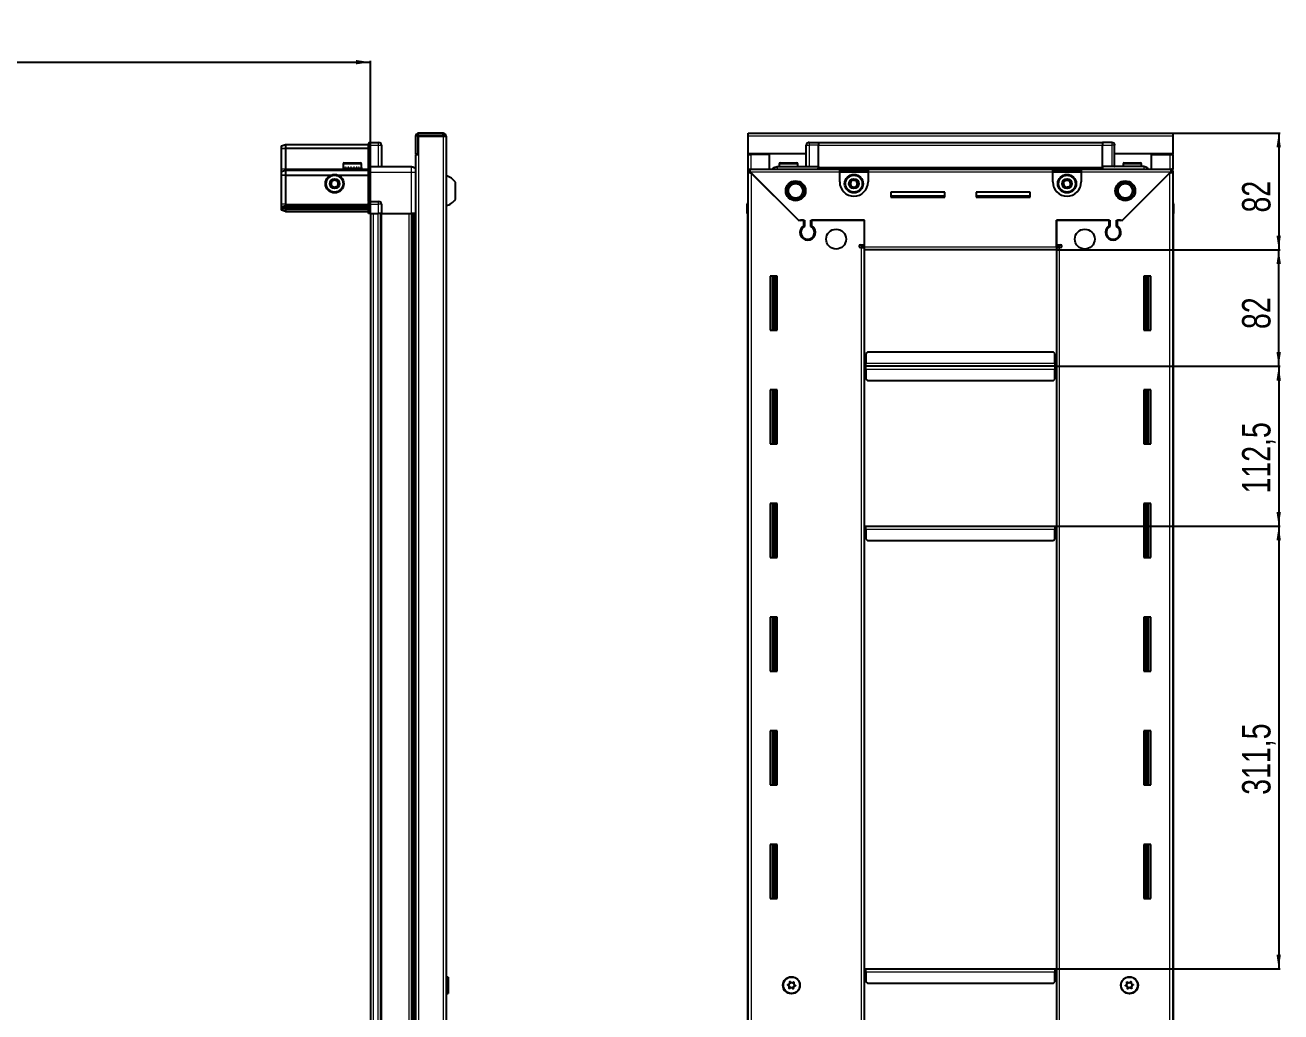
# Model space of a CAD drawing. Header units: millimetres. Extents: x 1770 to 5037, y -1520 to 2054.
# Drawn here: x 4153 to 5037, y 1264 to 1958 of the extents above; entities that cross this region are included whole.
import ezdxf

# ---------------------------------------------------------------- set-up
doc = ezdxf.new("R2010")
doc.units = ezdxf.units.MM
doc.layers.add('FORMAT', color=7, linetype='Continuous')
doc.styles.add('SLDTEXTSTYLE0', font='TXT', dxfattribs={"width": 0.75})
doc.dimstyles.new('SLDDIMSTYLE0', dxfattribs={"dimtxt": 20, "dimasz": 10, "dimexe": 0, "dimexo": 0.0625, "dimgap": 5, "dimtad": 2, "dimdec": 1, "dimrnd": 1e-09, "dimzin": 12, "dimdsep": 46, "dimtxsty": 'SLDTEXTSTYLE0', "dimsah": 1, "dimcen": 0.09, "dimadec": 0, "dimazin": 3, "dimtfac": 1, "dimtofl": 0, "dimtmove": 0, "dimatfit": 3, "dimfxl": 0, "dimfrac": 2, "dimtolj": 1, "dimtzin": 12, "dimarcsym": 0})

# ---------------------------------------------------------------- blocks, each defined once
blk = doc.blocks.new('_D_5')
at = {"layer": 'FORMAT'}
for p, q in [((2495.92, 1825.6), (2495.92, 1933.09)), ((2495.92, 1932.09), (4395.92, 1932.09)), ((4395.92, 1825.6), (4395.92, 1933.09))]:
    blk.add_line(p, q, dxfattribs=at)
for points in [[(2495.92, 1932.09), (2505.92, 1930.56), (2505.92, 1933.63)], [(4395.92, 1932.09), (4385.92, 1933.63), (4385.92, 1930.56)]]:
    blk.add_solid(points, dxfattribs=at)
at = {"layer": 'FORMAT', "insert": (3416.36, 1957.87), "char_height": 20, "attachment_point": 1, "style": 'SLDTEXTSTYLE0'}
blk.add_mtext('1900', dxfattribs=at)
blk = doc.blocks.new('_D_6')
at = {"layer": 'FORMAT'}
for p, q in [((4960.76, 1882.09), (5036.25, 1882.09)), ((5035.25, 1882.09), (5035.25, 1800.09)), ((4878.76, 1800.09), (5036.25, 1800.09))]:
    blk.add_line(p, q, dxfattribs=at)
for points in [[(5035.25, 1882.09), (5033.71, 1872.09), (5036.79, 1872.09)], [(5035.25, 1800.09), (5036.79, 1810.09), (5033.71, 1810.09)]]:
    blk.add_solid(points, dxfattribs=at)
at = {"layer": 'FORMAT', "insert": (5009.47, 1826.32), "char_height": 20, "attachment_point": 1, "rotation": 90, "style": 'SLDTEXTSTYLE0'}
blk.add_mtext('82', dxfattribs=at)
blk = doc.blocks.new('_D_7')
at = {"layer": 'FORMAT'}
for p, q in [((4878.76, 1800.09), (5036.25, 1800.09)), ((5035.25, 1718.09), (5035.25, 1800.09)), ((4877.76, 1718.09), (5036.25, 1718.09))]:
    blk.add_line(p, q, dxfattribs=at)
for points in [[(5035.25, 1800.09), (5033.71, 1790.09), (5036.79, 1790.09)], [(5035.25, 1718.09), (5036.79, 1728.09), (5033.71, 1728.09)]]:
    blk.add_solid(points, dxfattribs=at)
at = {"layer": 'FORMAT', "insert": (5009.47, 1744.32), "char_height": 20, "attachment_point": 1, "rotation": 90, "style": 'SLDTEXTSTYLE0'}
blk.add_mtext('82', dxfattribs=at)
blk = doc.blocks.new('_D_8')
at = {"layer": 'FORMAT'}
for p, q in [((4877.76, 1718.09), (5036.25, 1718.09)), ((5035.25, 1718.09), (5035.25, 1605.59)), ((4877.76, 1605.59), (5036.25, 1605.59))]:
    blk.add_line(p, q, dxfattribs=at)
for points in [[(5035.25, 1718.09), (5033.71, 1708.09), (5036.79, 1708.09)], [(5035.25, 1605.59), (5036.79, 1615.59), (5033.71, 1615.59)]]:
    blk.add_solid(points, dxfattribs=at)
at = {"layer": 'FORMAT', "insert": (5009.47, 1628.59), "char_height": 20, "attachment_point": 1, "rotation": 90, "style": 'SLDTEXTSTYLE0'}
blk.add_mtext('112,5', dxfattribs=at)
blk = doc.blocks.new('_D_9')
at = {"layer": 'FORMAT'}
for p, q in [((4877.76, 1605.59), (5036.25, 1605.59)), ((5035.25, 1605.59), (5035.25, 1294.09)), ((4877.76, 1294.09), (5036.25, 1294.09))]:
    blk.add_line(p, q, dxfattribs=at)
for points in [[(5035.25, 1605.59), (5033.71, 1595.59), (5036.79, 1595.59)], [(5035.25, 1294.09), (5036.79, 1304.09), (5033.71, 1304.09)]]:
    blk.add_solid(points, dxfattribs=at)
at = {"layer": 'FORMAT', "insert": (5009.47, 1416.59), "char_height": 20, "attachment_point": 1, "rotation": 90, "style": 'SLDTEXTSTYLE0'}
blk.add_mtext('311,5', dxfattribs=at)

msp = doc.modelspace()

# ---------------------------------------------------------------- linework, layer by layer
at = {"color": 7, "linetype": 'Continuous', "lineweight": 25}
for p, q in [((4333.27, 1873.29), (4336.27, 1874.09)), ((4336.27, 1874.09), (4336.27, 1871.59)), ((4336.27, 1874.09), (4394.57, 1874.09)), ((4395.44, 1875.59), (4394.57, 1875.09)), ((4395.44, 1875.59), (4394.57, 1875.09)), ((4394.57, 1875.09), (4394.57, 1873.59)), ((4395.77, 1875.59), (4395.44, 1875.59)), ((4395.77, 1875.59), (4395.44, 1875.59)), ((4395.77, 1875.59), (4395.77, 1875.59)), ((4395.77, 1873.59), (4395.77, 1875.59)), ((4395.77, 1875.59), (4401.77, 1875.59)), ((4427.77, 1879.99), (4427.77, 1867.59)), ((4429.27, 1879.99), (4429.27, 1867.59)), ((4429.77, 1867.09), (4429.77, 1879.99)), ((4429.77, 1879.99), (4447.17, 1879.99)), ((4447.17, 1882.09), (4429.87, 1882.09)), ((4447.17, 1880.59), (4429.87, 1880.59)), ((4447.17, 1880.59), (4447.17, 1882.09)), ((4447.17, 1879.99), (4449.27, 1879.99)), ((4449.27, 1879.99), (4449.27, 685.19)), ((4661.75, 1879.99), (4661.75, 1882.09)), ((4661.75, 1882.09), (4960.75, 1882.09)), ((4661.75, 1867.59), (4661.75, 1879.99)), ((4703.42, 1875.09), (4703.42, 1875.09)), ((4704.75, 1875.59), (4711.25, 1875.59)), ((4704.75, 1875.59), (4711.25, 1875.59)), ((4711.25, 1875.59), (4711.25, 1875.59)), ((4711.25, 1875.59), (4711.25, 1875.59)), ((4711.25, 1875.59), (4711.25, 1873.59)), ((4911.25, 1875.44), (4711.25, 1875.44)), ((4911.25, 1875.59), (4911.25, 1875.59)), ((4917.75, 1875.59), (4911.25, 1875.59)), ((4917.75, 1875.59), (4911.25, 1875.59)), ((4911.25, 1875.59), (4911.25, 1873.59)), ((4960.75, 1882.09), (4960.75, 1879.99)), ((4960.75, 1879.99), (4960.75, 1867.59)), ((4333.27, 1871.44), (4333.27, 1873.29)), ((4333.27, 1871.44), (4336.27, 1871.59)), ((4333.27, 1857.09), (4333.27, 1871.44)), ((4336.27, 1871.59), (4336.27, 1857.09)), ((4336.27, 1871.59), (4394.57, 1871.59)), ((4394.57, 1858.79), (4394.57, 1873.59)), ((4395.77, 1873.59), (4395.77, 1858.79)), ((4403.77, 1873.59), (4403.77, 1858.59)), ((4427.67, 1867.09), (4427.67, 698.09)), ((4427.67, 1867.09), (4429.77, 1867.09)), ((4427.77, 1867.59), (4429.27, 1867.59)), ((4702.75, 1867.59), (4661.75, 1867.59)), ((4661.75, 1867.09), (4661.75, 1867.59)), ((4661.75, 1856.84), (4661.75, 1867.09)), ((4661.75, 1867.09), (4663.85, 1867.09)), ((4663.25, 1867.09), (4663.25, 1867.59)), ((4676.75, 1867.09), (4663.85, 1867.09)), ((4676.75, 1856.84), (4676.75, 1867.09)), ((4702.75, 1858.59), (4702.75, 1873.59)), ((4711.25, 1858.59), (4711.25, 1873.59)), ((4911.25, 1858.59), (4911.25, 1873.59)), ((4919.75, 1873.59), (4919.75, 1873.59)), ((4919.75, 1858.59), (4919.75, 1873.59)), ((4960.75, 1867.59), (4919.75, 1867.59)), ((4945.75, 1867.09), (4958.65, 1867.09)), ((4945.75, 1856.84), (4945.75, 1867.09)), ((4958.65, 1867.09), (4960.75, 1867.09)), ((4959.25, 1867.09), (4959.25, 1867.59)), ((4960.75, 1867.09), (4960.75, 1867.59)), ((4960.75, 1867.09), (4960.75, 1856.84)), ((4333.27, 1855.29), (4333.27, 1857.09)), ((4333.27, 1855.29), (4336.27, 1856.09)), ((4336.27, 1857.09), (4336.27, 1856.09)), ((4336.27, 1856.09), (4336.27, 1852.59)), ((4336.27, 1856.09), (4394.57, 1856.09)), ((4376.77, 1860.49), (4376.77, 1857.59)), ((4376.77, 1857.59), (4376.81, 1857.59)), ((4376.93, 1858.09), (4376.81, 1858.09)), ((4376.81, 1858.09), (4376.81, 1857.59)), ((4376.81, 1857.59), (4376.93, 1857.59)), ((4376.93, 1858.09), (4376.93, 1857.59)), ((4376.93, 1857.59), (4377.34, 1857.59)), ((4377.68, 1858.09), (4377.34, 1858.09)), ((4377.34, 1858.09), (4377.34, 1857.59)), ((4377.34, 1857.59), (4377.68, 1857.59)), ((4377.57, 1861.29), (4388.97, 1861.29)), ((4377.68, 1858.09), (4377.68, 1857.59)), ((4377.68, 1857.59), (4378.45, 1857.59)), ((4378.97, 1858.09), (4378.45, 1858.09)), ((4378.45, 1858.09), (4378.45, 1857.59)), ((4378.45, 1857.59), (4378.97, 1857.59)), ((4378.87, 1857.59), (4378.87, 1857.49)), ((4378.87, 1857.49), (4387.67, 1857.49)), ((4378.97, 1858.09), (4378.97, 1857.59)), ((4378.97, 1857.59), (4380.03, 1857.59)), ((4379.27, 1857.09), (4379.96, 1856.61)), ((4379.27, 1857.09), (4387.27, 1857.09)), ((4379.96, 1856.61), (4379.27, 1856.13)), ((4379.27, 1856.13), (4379.27, 1856.09)), ((4379.27, 1856.13), (4387.27, 1856.13)), ((4379.96, 1856.61), (4386.58, 1856.61)), ((4380.69, 1858.09), (4380.03, 1858.09)), ((4380.03, 1858.09), (4380.03, 1857.59)), ((4380.03, 1857.59), (4380.69, 1857.59)), ((4380.69, 1858.09), (4380.69, 1857.59)), ((4380.69, 1857.59), (4381.93, 1857.59)), ((4382.66, 1858.09), (4381.93, 1858.09)), ((4381.93, 1858.09), (4381.93, 1857.59)), ((4381.93, 1857.59), (4382.36, 1857.59)), ((4382.36, 1858.09), (4382.36, 1857.59)), ((4382.66, 1858.09), (4382.66, 1857.59)), ((4382.66, 1857.59), (4383.96, 1857.59)), ((4384.69, 1858.09), (4383.96, 1858.09)), ((4383.96, 1858.09), (4383.96, 1857.59)), ((4384.23, 1858.09), (4384.23, 1857.59)), ((4384.23, 1857.59), (4384.69, 1857.59)), ((4384.69, 1858.09), (4384.69, 1857.59)), ((4384.69, 1857.59), (4385.93, 1857.59)), ((4386.58, 1858.09), (4385.93, 1858.09)), ((4385.93, 1858.09), (4385.93, 1857.59)), ((4385.93, 1857.59), (4386.58, 1857.59)), ((4386.58, 1858.09), (4386.58, 1857.59)), ((4386.58, 1857.59), (4387.63, 1857.59)), ((4386.58, 1856.61), (4387.27, 1857.09)), ((4387.27, 1856.13), (4386.58, 1856.61)), ((4387.27, 1856.09), (4387.27, 1856.13)), ((4388.15, 1858.09), (4387.63, 1858.09)), ((4387.63, 1858.09), (4387.63, 1857.59)), ((4387.63, 1857.59), (4388.15, 1857.59)), ((4387.67, 1857.49), (4387.67, 1857.59)), ((4388.15, 1858.09), (4388.15, 1857.59)), ((4388.15, 1857.59), (4388.91, 1857.59)), ((4389.24, 1858.09), (4388.91, 1858.09)), ((4388.91, 1858.09), (4388.91, 1857.59)), ((4388.91, 1857.59), (4389.24, 1857.59)), ((4389.24, 1858.09), (4389.24, 1857.59)), ((4389.24, 1857.59), (4389.63, 1857.59)), ((4389.74, 1858.09), (4389.63, 1858.09)), ((4389.63, 1858.09), (4389.63, 1857.59)), ((4389.63, 1857.59), (4389.74, 1857.59)), ((4389.74, 1858.09), (4389.74, 1857.59)), ((4389.74, 1857.59), (4389.77, 1857.59)), ((4389.77, 1857.59), (4389.77, 1860.49)), ((4394.57, 1858.59), (4394.57, 1858.79)), ((4395.77, 1858.59), (4394.57, 1858.59)), ((4394.57, 1854.59), (4394.57, 1858.59)), ((4395.77, 1858.79), (4395.77, 1858.59)), ((4395.77, 1858.59), (4395.77, 1854.59)), ((4395.77, 1858.59), (4424.77, 1858.59)), ((4661.75, 1855.34), (4661.75, 1856.84)), ((4661.75, 1856.84), (4662.75, 1856.84)), ((4662.75, 1856.84), (4726.25, 1856.84)), ((4662.75, 1855.34), (4662.75, 1856.84)), ((4682.25, 1858.59), (4711.25, 1858.59)), ((4683.75, 1860.49), (4683.75, 1858.59)), ((4684.55, 1861.29), (4695.95, 1861.29)), ((4696.75, 1858.59), (4696.75, 1860.49)), ((4711.17, 1856.84), (4711.25, 1858.56)), ((4711.25, 1858.59), (4711.25, 1858.09)), ((4711.25, 1857.44), (4911.25, 1857.44)), ((4726.25, 1854.74), (4726.25, 1856.84)), ((4726.25, 1856.84), (4746.25, 1856.84)), ((4746.25, 1856.84), (4876.25, 1856.84)), ((4746.25, 1856.84), (4746.25, 1854.74)), ((4876.25, 1854.74), (4876.25, 1856.84)), ((4876.25, 1856.84), (4896.25, 1856.84)), ((4896.25, 1856.84), (4959.75, 1856.84)), ((4896.25, 1856.84), (4896.25, 1854.74)), ((4911.25, 1858.59), (4911.25, 1858.09)), ((4940.25, 1858.59), (4911.25, 1858.59)), ((4911.25, 1858.56), (4911.32, 1856.84)), ((4925.75, 1860.49), (4925.75, 1858.59)), ((4926.55, 1861.29), (4937.95, 1861.29)), ((4938.75, 1858.59), (4938.75, 1860.49)), ((4959.75, 1855.34), (4959.75, 1856.84)), ((4959.75, 1856.84), (4960.75, 1856.84)), ((4960.75, 1855.34), (4960.75, 1856.84)), ((4333.27, 1852.26), (4333.27, 1855.29)), ((4336.27, 1852.59), (4333.27, 1852.26)), ((4333.27, 1832.09), (4333.27, 1852.26)), ((4336.27, 1852.59), (4336.27, 1832.09)), ((4336.27, 1852.59), (4368.27, 1852.59)), ((4373.27, 1852.59), (4394.57, 1852.59)), ((4394.57, 1834.29), (4394.57, 1854.59)), ((4395.77, 1854.59), (4395.77, 1834.29)), ((4455.87, 1835.59), (4455.87, 1847.59)), ((4661.75, 1854.84), (4661.75, 1855.34)), ((4661.75, 1855.34), (4662.75, 1855.34)), ((4661.75, 710.34), (4661.75, 1854.84)), ((4663.25, 1854.84), (4661.75, 1854.84)), ((4663.35, 1854.74), (4697.25, 1820.84)), ((4697.95, 1820.14), (4663.85, 1854.24)), ((4726.25, 1855.34), (4746.25, 1855.34)), ((4726.25, 1847.84), (4726.25, 1854.74)), ((4746.25, 1854.74), (4746.25, 1847.84)), ((4876.25, 1855.34), (4896.25, 1855.34)), ((4876.25, 1847.84), (4876.25, 1854.74)), ((4896.25, 1854.74), (4896.25, 1847.84)), ((4958.65, 1854.24), (4924.55, 1820.14)), ((4925.25, 1820.84), (4959.15, 1854.74)), ((4959.25, 1854.84), (4960.75, 1854.84)), ((4959.75, 1855.34), (4960.75, 1855.34)), ((4960.75, 1855.34), (4960.75, 1854.84)), ((4960.75, 1854.84), (4960.75, 710.34)), ((4800.25, 1840.59), (4762.25, 1840.59)), ((4762.25, 1840.59), (4762.25, 1837.09)), ((4800.25, 1837.09), (4800.25, 1840.59)), ((4860.25, 1840.59), (4822.25, 1840.59)), ((4822.25, 1840.59), (4822.25, 1837.09)), ((4860.25, 1837.09), (4860.25, 1840.59)), ((4333.27, 1830.29), (4333.27, 1832.09)), ((4336.27, 1831.09), (4333.27, 1830.29)), ((4333.27, 1829.55), (4333.27, 1830.29)), ((4336.27, 1830.09), (4333.27, 1829.55)), ((4336.27, 1832.09), (4336.27, 1831.09)), ((4336.27, 1831.09), (4336.27, 1830.09)), ((4336.27, 1831.09), (4394.57, 1831.09)), ((4336.27, 1830.09), (4394.57, 1830.09)), ((4336.27, 1830.09), (4336.27, 1828.59)), ((4394.57, 1834.09), (4394.57, 1834.29)), ((4395.77, 1834.09), (4394.57, 1834.09)), ((4394.57, 1834.09), (4394.57, 1833.42)), ((4394.57, 1825.59), (4394.57, 1833.42)), ((4395.44, 1832.09), (4395.44, 1825.59)), ((4395.77, 1834.29), (4395.77, 1834.09)), ((4395.77, 1832.09), (4395.77, 1834.09)), ((4395.77, 1832.09), (4395.77, 1834.09)), ((4395.77, 1834.09), (4401.77, 1834.09)), ((4395.77, 1832.09), (4395.77, 1825.59)), ((4403.77, 1832.09), (4403.77, 1825.59)), ((4661.25, 1832.09), (4661.25, 1825.59)), ((4661.25, 1825.59), (4661.25, 1832.09)), ((4800.25, 1837.84), (4762.25, 1837.84)), ((4762.25, 1837.09), (4800.25, 1837.09)), ((4860.25, 1837.84), (4822.25, 1837.84)), ((4822.25, 1837.09), (4860.25, 1837.09)), ((4960.75, 1833.42), (4960.75, 1833.42)), ((4961.25, 1832.09), (4961.25, 1825.59)), ((4961.25, 1825.59), (4961.25, 1832.09)), ((4333.27, 1829.05), (4333.27, 1829.55)), ((4336.27, 1828.59), (4333.27, 1829.05)), ((4333.27, 1827.9), (4333.27, 1829.05)), ((4336.27, 1827.09), (4333.27, 1827.9)), ((4336.27, 1828.59), (4336.27, 1827.09)), ((4336.27, 1828.59), (4394.57, 1828.59)), ((4336.27, 1827.09), (4394.57, 1827.09)), ((4395.44, 1825.59), (4394.57, 1825.59)), ((4395.77, 1825.59), (4395.44, 1825.59)), ((4395.77, 1825.59), (4401.77, 1825.59)), ((4395.92, 1825.59), (4395.92, 739.59)), ((4403.77, 1825.59), (4401.77, 1825.59)), ((4403.12, 1825.59), (4403.12, 739.59)), ((4403.77, 1825.59), (4424.77, 1825.59)), ((4425.79, 739.59), (4425.79, 1825.59)), ((4425.83, 739.59), (4425.83, 1825.59)), ((4427.62, 1825.59), (4427.62, 739.59)), ((4661.25, 1825.59), (4661.25, 1825.59)), ((4661.75, 1825.59), (4661.25, 1825.59)), ((4661.4, 1825.59), (4661.4, 739.59)), ((4697.25, 1820.84), (4701.45, 1820.84)), ((4698.65, 1820.84), (4697.95, 1820.14)), ((4700.75, 1820.84), (4698.65, 1820.84)), ((4700.75, 1820.84), (4700.75, 1816.95)), ((4701.45, 1820.84), (4701.45, 1816.56)), ((4706.05, 1820.84), (4743.75, 1820.84)), ((4706.05, 1816.56), (4706.05, 1820.84)), ((4706.75, 1816.95), (4706.75, 1820.84)), ((4743.75, 1820.84), (4706.75, 1820.84)), ((4743.75, 1803.59), (4743.75, 1820.84)), ((4743.75, 1802.19), (4743.75, 1820.84)), ((4878.75, 1820.84), (4878.75, 1803.59)), ((4915.75, 1820.84), (4878.75, 1820.84)), ((4878.75, 1820.84), (4916.45, 1820.84)), ((4878.75, 1802.19), (4878.75, 1820.84)), ((4915.75, 1820.84), (4915.75, 1816.95)), ((4916.45, 1820.84), (4916.45, 1816.56)), ((4921.05, 1820.84), (4925.25, 1820.84)), ((4921.05, 1816.56), (4921.05, 1820.84)), ((4923.85, 1820.84), (4921.75, 1820.84)), ((4921.75, 1816.95), (4921.75, 1820.84)), ((4924.55, 1820.14), (4923.85, 1820.84)), ((4960.75, 1825.59), (4961.25, 1825.59)), ((4961.1, 739.59), (4961.1, 1825.59)), ((4961.25, 1825.59), (4961.25, 1825.59)), ((4961.25, 1825.59), (4961.25, 1825.59)), ((4701.75, 1807.98), (4701.75, 1807.22)), ((4740.9, 1803.59), (4743.75, 1803.59)), ((4878.75, 1803.59), (4881.6, 1803.59)), ((4920.75, 1807.98), (4920.75, 1807.22)), ((4741.65, 1801.59), (4740.9, 1801.59)), ((4741.65, 1801.59), (4743.75, 1801.59)), ((4743.75, 1802.59), (4741.75, 1802.59)), ((4741.75, 1802.59), (4741.75, 1801.59)), ((4743.75, 1800.09), (4743.75, 1802.19)), ((4743.75, 765.09), (4743.75, 1800.09)), ((4878.75, 1800.09), (4743.75, 1800.09)), ((4880.75, 1802.59), (4878.75, 1802.59)), ((4878.75, 1802.19), (4878.75, 1800.09)), ((4878.75, 1801.59), (4880.85, 1801.59)), ((4878.75, 1800.09), (4878.75, 765.09)), ((4880.75, 1801.59), (4880.75, 1802.59)), ((4881.6, 1801.59), (4880.85, 1801.59)), ((4682.25, 1781.59), (4677.25, 1781.59)), ((4677.25, 1781.59), (4677.25, 1743.59)), ((4679.4, 1743.59), (4679.4, 1781.59)), ((4681.19, 1743.59), (4681.19, 1781.59)), ((4681.22, 1743.59), (4681.22, 1781.59)), ((4682.25, 1743.59), (4682.25, 1781.59)), ((4940.25, 1781.59), (4940.25, 1743.59)), ((4945.25, 1781.59), (4940.25, 1781.59)), ((4941.27, 1781.59), (4941.27, 1743.59)), ((4941.3, 1781.59), (4941.3, 1743.59)), ((4943.1, 1781.59), (4943.1, 1743.59)), ((4945.25, 1743.59), (4945.25, 1781.59)), ((4677.25, 1743.59), (4682.25, 1743.59)), ((4940.25, 1743.59), (4945.25, 1743.59)), ((4745.75, 1728.09), (4744.75, 1727.09)), ((4744.75, 1727.09), (4744.75, 1720.19)), ((4876.75, 1728.09), (4745.75, 1728.09)), ((4877.75, 1727.09), (4876.75, 1728.09)), ((4877.75, 1720.19), (4877.75, 1727.09)), ((4744.5, 1718.09), (4743.75, 1718.09)), ((4744.75, 1720.94), (4744.5, 1720.94)), ((4744.5, 1720.94), (4744.5, 1718.09)), ((4744.5, 1718.09), (4744.5, 1715.24)), ((4744.5, 1715.24), (4744.75, 1715.24)), ((4744.75, 1718.09), (4744.75, 1720.19)), ((4744.75, 1715.99), (4744.75, 1718.09)), ((4877.75, 1718.09), (4744.75, 1718.09)), ((4744.75, 1715.99), (4744.75, 1709.09)), ((4878, 1720.94), (4877.75, 1720.94)), ((4877.75, 1720.19), (4877.75, 1718.09)), ((4877.75, 1718.09), (4877.75, 1715.99)), ((4877.75, 1709.09), (4877.75, 1715.99)), ((4877.75, 1715.24), (4878, 1715.24)), ((4878, 1718.09), (4878, 1720.94)), ((4878, 1715.24), (4878, 1718.09)), ((4878.75, 1718.09), (4878, 1718.09)), ((4744.75, 1709.09), (4745.75, 1708.09)), ((4745.75, 1708.09), (4876.75, 1708.09)), ((4876.75, 1708.09), (4877.75, 1709.09)), ((4682.25, 1701.59), (4677.25, 1701.59)), ((4677.25, 1701.59), (4677.25, 1663.59)), ((4679.4, 1663.59), (4679.4, 1701.59)), ((4681.19, 1663.59), (4681.19, 1701.59)), ((4681.22, 1663.59), (4681.22, 1701.59)), ((4682.25, 1663.59), (4682.25, 1701.59)), ((4940.25, 1701.59), (4940.25, 1663.59)), ((4945.25, 1701.59), (4940.25, 1701.59)), ((4941.27, 1701.59), (4941.27, 1663.59)), ((4941.3, 1701.59), (4941.3, 1663.59)), ((4943.1, 1701.59), (4943.1, 1663.59)), ((4945.25, 1663.59), (4945.25, 1701.59)), ((4677.25, 1663.59), (4682.25, 1663.59)), ((4940.25, 1663.59), (4945.25, 1663.59)), ((4682.25, 1621.59), (4677.25, 1621.59)), ((4677.25, 1621.59), (4677.25, 1583.59)), ((4679.4, 1583.59), (4679.4, 1621.59)), ((4681.19, 1583.59), (4681.19, 1621.59)), ((4681.22, 1583.59), (4681.22, 1621.59)), ((4682.25, 1583.59), (4682.25, 1621.59)), ((4940.25, 1621.59), (4940.25, 1583.59)), ((4945.25, 1621.59), (4940.25, 1621.59)), ((4941.27, 1621.59), (4941.27, 1583.59)), ((4941.3, 1621.59), (4941.3, 1583.59)), ((4943.1, 1621.59), (4943.1, 1583.59)), ((4945.25, 1583.59), (4945.25, 1621.59)), ((4743.75, 1605.59), (4744.5, 1605.59)), ((4744.5, 1605.59), (4744.5, 1602.74)), ((4744.5, 1602.74), (4744.75, 1602.74)), ((4744.75, 1603.49), (4744.75, 1605.59)), ((4744.75, 1605.59), (4877.75, 1605.59)), ((4744.75, 1603.49), (4744.75, 1596.59)), ((4877.75, 1605.59), (4877.75, 1603.49)), ((4877.75, 1596.59), (4877.75, 1603.49)), ((4877.75, 1602.74), (4878, 1602.74)), ((4878, 1602.74), (4878, 1605.59)), ((4878, 1605.59), (4878.75, 1605.59)), ((4744.75, 1596.59), (4745.75, 1595.59)), ((4745.75, 1595.59), (4876.75, 1595.59)), ((4876.75, 1595.59), (4877.75, 1596.59)), ((4677.25, 1583.59), (4682.25, 1583.59)), ((4940.25, 1583.59), (4945.25, 1583.59)), ((4682.25, 1541.59), (4677.25, 1541.59)), ((4677.25, 1541.59), (4677.25, 1503.59)), ((4679.4, 1503.59), (4679.4, 1541.59)), ((4681.19, 1503.59), (4681.19, 1541.59)), ((4681.22, 1503.59), (4681.22, 1541.59)), ((4682.25, 1503.59), (4682.25, 1541.59)), ((4940.25, 1541.59), (4940.25, 1503.59)), ((4945.25, 1541.59), (4940.25, 1541.59)), ((4941.27, 1541.59), (4941.27, 1503.59)), ((4941.3, 1541.59), (4941.3, 1503.59)), ((4943.1, 1541.59), (4943.1, 1503.59)), ((4945.25, 1503.59), (4945.25, 1541.59)), ((4677.25, 1503.59), (4682.25, 1503.59)), ((4940.25, 1503.59), (4945.25, 1503.59)), ((4682.25, 1461.59), (4677.25, 1461.59)), ((4677.25, 1461.59), (4677.25, 1423.59)), ((4679.4, 1423.59), (4679.4, 1461.59)), ((4681.19, 1423.59), (4681.19, 1461.59)), ((4681.22, 1423.59), (4681.22, 1461.59)), ((4682.25, 1423.59), (4682.25, 1461.59)), ((4940.25, 1461.59), (4940.25, 1423.59)), ((4945.25, 1461.59), (4940.25, 1461.59)), ((4941.27, 1461.59), (4941.27, 1423.59)), ((4941.3, 1461.59), (4941.3, 1423.59)), ((4943.1, 1461.59), (4943.1, 1423.59)), ((4945.25, 1423.59), (4945.25, 1461.59)), ((4677.25, 1423.59), (4682.25, 1423.59)), ((4940.25, 1423.59), (4945.25, 1423.59)), ((4682.25, 1381.59), (4677.25, 1381.59)), ((4677.25, 1381.59), (4677.25, 1343.59)), ((4679.4, 1343.59), (4679.4, 1381.59)), ((4681.19, 1343.59), (4681.19, 1381.59)), ((4681.22, 1343.59), (4681.22, 1381.59)), ((4682.25, 1343.59), (4682.25, 1381.59)), ((4940.25, 1381.59), (4940.25, 1343.59)), ((4945.25, 1381.59), (4940.25, 1381.59)), ((4941.27, 1381.59), (4941.27, 1343.59)), ((4941.3, 1381.59), (4941.3, 1343.59)), ((4943.1, 1381.59), (4943.1, 1343.59)), ((4945.25, 1343.59), (4945.25, 1381.59)), ((4677.25, 1343.59), (4682.25, 1343.59)), ((4940.25, 1343.59), (4945.25, 1343.59)), ((4743.75, 1294.09), (4744.5, 1294.09)), ((4744.5, 1294.09), (4744.5, 1291.24)), ((4744.5, 1291.24), (4744.75, 1291.24)), ((4744.75, 1291.99), (4744.75, 1294.09)), ((4744.75, 1294.09), (4877.75, 1294.09)), ((4744.75, 1291.99), (4744.75, 1285.09)), ((4877.75, 1294.09), (4877.75, 1291.99)), ((4877.75, 1285.09), (4877.75, 1291.99)), ((4877.75, 1291.24), (4878, 1291.24)), ((4878, 1291.24), (4878, 1294.09)), ((4878, 1294.09), (4878.75, 1294.09)), ((4450.25, 1288.38), (4449.27, 1287.39)), ((4450.77, 1288.38), (4450.25, 1288.38)), ((4450.25, 1288.38), (4450.25, 1276.81)), ((4450.77, 1288.38), (4450.77, 1276.81)), ((4744.75, 1285.09), (4745.75, 1284.09)), ((4745.75, 1284.09), (4876.75, 1284.09)), ((4876.75, 1284.09), (4877.75, 1285.09)), ((4449.27, 1277.79), (4450.25, 1276.81)), ((4450.25, 1276.81), (4450.77, 1276.81))]:
    msp.add_line(p, q, dxfattribs=at)
at = {"color": 8, "linetype": 'Continuous', "lineweight": 18}
for p, q in [((4401.77, 1873.59), (4401.77, 1875.59)), ((4429.27, 1879.99), (4427.77, 1879.99)), ((4429.87, 1880.59), (4429.87, 1882.09)), ((4447.17, 1879.99), (4447.17, 685.19)), ((4960.75, 1879.99), (4661.75, 1879.99)), ((4704.75, 1875.59), (4704.75, 1873.59)), ((4917.75, 1875.59), (4917.75, 1873.59)), ((4395.77, 1873.59), (4394.57, 1873.59)), ((4395.77, 1873.59), (4401.77, 1873.59)), ((4401.77, 1858.59), (4401.77, 1873.59)), ((4401.77, 1873.59), (4403.77, 1873.59)), ((4429.77, 1867.09), (4429.77, 698.09)), ((4663.85, 1867.09), (4663.85, 1867.59)), ((4663.85, 1856.84), (4663.85, 1867.09)), ((4702.75, 1873.59), (4704.75, 1873.59)), ((4704.75, 1873.59), (4704.75, 1858.59)), ((4711.25, 1873.59), (4704.75, 1873.59)), ((4911.25, 1873.44), (4711.25, 1873.44)), ((4911.25, 1873.59), (4917.75, 1873.59)), ((4919.75, 1873.59), (4917.75, 1873.59)), ((4917.75, 1873.59), (4917.75, 1858.59)), ((4958.65, 1867.59), (4958.65, 1867.09)), ((4958.65, 1867.09), (4958.65, 1856.84)), ((4333.27, 1857.09), (4336.27, 1857.09)), ((4336.27, 1857.09), (4379.27, 1857.09)), ((4376.77, 1860.49), (4389.77, 1860.49)), ((4387.27, 1857.09), (4394.57, 1857.09)), ((4394.57, 1858.79), (4395.77, 1858.79)), ((4683.75, 1860.49), (4696.75, 1860.49)), ((4911.25, 1858.09), (4711.25, 1858.09)), ((4911.25, 1856.86), (4711.25, 1856.86)), ((4925.75, 1860.49), (4938.75, 1860.49)), ((4395.77, 1854.59), (4394.57, 1854.59)), ((4395.77, 1854.59), (4424.77, 1854.59)), ((4424.77, 1825.59), (4424.77, 1854.59)), ((4726.25, 1854.74), (4663.35, 1854.74)), ((4663.85, 1854.24), (4663.85, 710.94)), ((4726.25, 1854.74), (4746.25, 1854.74)), ((4876.25, 1854.74), (4746.25, 1854.74)), ((4876.25, 1854.74), (4896.25, 1854.74)), ((4959.15, 1854.74), (4896.25, 1854.74)), ((4958.65, 710.94), (4958.65, 1854.24)), ((4336.27, 1832.09), (4333.27, 1832.09)), ((4336.27, 1832.09), (4394.57, 1832.09)), ((4394.57, 1834.29), (4395.77, 1834.29)), ((4395.77, 1832.09), (4395.44, 1832.09)), ((4395.77, 1832.09), (4401.77, 1832.09)), ((4401.77, 1832.09), (4401.77, 1834.09)), ((4403.77, 1832.09), (4401.77, 1832.09)), ((4401.77, 1825.59), (4401.77, 1832.09)), ((4661.75, 1832.09), (4661.25, 1832.09)), ((4960.75, 1832.09), (4961.25, 1832.09)), ((4397.92, 1825.59), (4397.92, 739.59)), ((4401.12, 1825.59), (4401.12, 739.59)), ((4403.77, 1825.59), (4403.77, 739.59)), ((4423.17, 739.59), (4423.17, 1825.59)), ((4424.59, 1825.59), (4424.59, 739.59)), ((4427.03, 739.59), (4427.03, 1825.59)), ((4741.65, 763.59), (4741.65, 1801.59)), ((4743.75, 1802.19), (4878.75, 1802.19)), ((4880.85, 1801.59), (4880.85, 763.59)), ((4678.75, 1781.59), (4678.75, 1743.59)), ((4679.98, 1781.59), (4679.98, 1743.59)), ((4942.51, 1743.59), (4942.51, 1781.59)), ((4943.75, 1743.59), (4943.75, 1781.59)), ((4877.75, 1720.19), (4744.75, 1720.19)), ((4744.75, 1715.99), (4877.75, 1715.99)), ((4678.75, 1701.59), (4678.75, 1663.59)), ((4679.98, 1701.59), (4679.98, 1663.59)), ((4942.51, 1663.59), (4942.51, 1701.59)), ((4943.75, 1663.59), (4943.75, 1701.59)), ((4678.75, 1621.59), (4678.75, 1583.59)), ((4679.98, 1621.59), (4679.98, 1583.59)), ((4942.51, 1583.59), (4942.51, 1621.59)), ((4943.75, 1583.59), (4943.75, 1621.59)), ((4744.75, 1603.49), (4877.75, 1603.49)), ((4678.75, 1541.59), (4678.75, 1503.59)), ((4679.98, 1541.59), (4679.98, 1503.59)), ((4942.51, 1503.59), (4942.51, 1541.59)), ((4943.75, 1503.59), (4943.75, 1541.59)), ((4678.75, 1461.59), (4678.75, 1423.59)), ((4679.98, 1461.59), (4679.98, 1423.59)), ((4942.51, 1423.59), (4942.51, 1461.59)), ((4943.75, 1423.59), (4943.75, 1461.59)), ((4678.75, 1381.59), (4678.75, 1343.59)), ((4679.98, 1381.59), (4679.98, 1343.59)), ((4942.51, 1343.59), (4942.51, 1381.59)), ((4943.75, 1343.59), (4943.75, 1381.59)), ((4744.75, 1291.99), (4877.75, 1291.99))]:
    msp.add_line(p, q, dxfattribs=at)
at = {"color": 7, "linetype": 'Continuous', "lineweight": 25, "flags": 128}
msp.add_lwpolyline([(4919.6, 1874.35), (4919.71, 1873.98), (4919.75, 1873.59)], dxfattribs=at)
at = {"color": 7, "linetype": 'Continuous', "lineweight": 25}
for centre, radius in [((4370.77, 1846.59), 6.5), ((4370.77, 1846.59), 3.46), ((4695.25, 1841.59), 7), ((4695.25, 1841.59), 6.02), ((4736.25, 1846.59), 6.5), ((4736.25, 1846.59), 3.46), ((4886.25, 1846.59), 6.5), ((4886.25, 1846.59), 3.46), ((4927.25, 1841.59), 7), ((4927.25, 1841.59), 6.03), ((4695.25, 1841.59), 5.1), ((4927.25, 1841.59), 5.1), ((4723.75, 1807.59), 7), ((4898.75, 1807.59), 7), ((4692.25, 1282.59), 6), ((4692.4, 1282.59), 5.79), ((4692.4, 1282.59), 1.85), ((4930.25, 1282.59), 6), ((4930.1, 1282.59), 5.79), ((4930.1, 1282.59), 1.85)]:
    msp.add_circle(centre, radius, dxfattribs=at)
at = {"color": 8, "linetype": 'Continuous', "lineweight": 18}
for centre in [(4370.77, 1846.59), (4736.25, 1846.59), (4886.25, 1846.59)]:
    msp.add_circle(centre, 5.7, dxfattribs=at)
at = {"color": 7, "linetype": 'Continuous', "lineweight": 25}
for centre, radius, start, end in [((4401.77, 1873.59), 2, 360, 90), ((4429.87, 1879.99), 2.1, 90, 180), ((4429.87, 1879.99), 0.6, 90, 180), ((4447.17, 1879.99), 2.1, 0, 90), ((4447.17, 1879.99), 0.6, 0, 90), ((4704.75, 1873.59), 2, 90, 180), ((4704.75, 1873.59), 2, 123.94202, 131.40962), ((4704.75, 1873.59), 2, 90, 108.58003), ((4917.75, 1873.59), 2, 0, 90), ((4377.57, 1860.49), 0.8, 90, 180), ((4378.87, 1857.09), 0.4, 0, 90), ((4387.67, 1857.09), 0.4, 90, 180), ((4388.97, 1860.49), 0.8, 0, 90), ((4684.55, 1860.49), 0.8, 90, 180), ((4695.95, 1860.49), 0.8, 0, 90), ((4702.55, 1858.79), 0.2, 270, 0), ((4919.95, 1858.79), 0.2, 180, 270), ((4926.55, 1860.49), 0.8, 90, 180), ((4937.95, 1860.49), 0.8, 0, 90), ((4370.77, 1846.59), 2.5, 120.74103, 180.74103), ((4370.77, 1846.59), 2.5, 60.74103, 120.74103), ((4370.77, 1846.59), 2.5, 0.74103, 60.74103), ((4446.25, 1840.57), 11.91, 36.1266, 75.29965), ((4736.25, 1847.84), 10, 180, 270), ((4736.25, 1846.59), 2.5, 134.01559, 194.01559), ((4736.25, 1846.59), 2.5, 74.01559, 134.01559), ((4736.25, 1847.84), 10, 270, 0), ((4736.25, 1846.59), 2.5, 14.01559, 74.01559), ((4886.25, 1847.84), 10, 180, 270), ((4886.25, 1846.59), 2.5, 160.11158, 220.11158), ((4886.25, 1846.59), 2.5, 100.11158, 160.11158), ((4886.25, 1846.59), 2.5, 40.11158, 100.11158), ((4886.25, 1847.84), 10, 270, 0), ((4886.25, 1846.59), 2.5, 340.11158, 40.11158), ((4370.77, 1846.59), 2.5, 180.74103, 240.74103), ((4370.77, 1846.59), 2.5, 240.74103, 300.74103), ((4370.77, 1846.59), 2.5, 300.74103, 0.74103), ((4736.25, 1846.59), 2.5, 194.01559, 254.01559), ((4736.25, 1846.59), 2.5, 254.01559, 314.01559), ((4736.25, 1846.59), 2.5, 314.01559, 14.01559), ((4886.25, 1846.59), 2.5, 220.11158, 280.11158), ((4886.25, 1846.59), 2.5, 280.11158, 340.11158), ((4401.77, 1832.09), 2, 0, 90), ((4446.25, 1842.62), 11.91, 284.70035, 323.8734), ((4663.25, 1832.09), 2, 138.57492, 180), ((4663.25, 1832.09), 2, 138.59038, 180), ((4959.25, 1832.09), 2, 0, 41.40962), ((4703.75, 1812.34), 5.5, 123.05573, 56.94427), ((4703.75, 1812.34), 4.8, 118.63099, 61.36901), ((4918.75, 1812.34), 5.5, 123.05573, 56.94427), ((4918.75, 1812.34), 4.8, 118.63099, 61.36901), ((4740.9, 1802.59), 1, 90, 270), ((4881.6, 1802.59), 1, 270, 90)]:
    msp.add_arc(centre, radius, start, end, dxfattribs=at)
msp.add_ellipse((4391.97, 1832.09), major_axis=(3.46, 0), ratio=0.57735, start_param=0, end_param=0.722734, dxfattribs=at)
for points, knots in [([(4424.77, 1858.59), (4425.21, 1858.55), (4425.89, 1858.48), (4426.7, 1858.04), (4427.26, 1857.6), (4427.53, 1857.23), (4427.67, 1857.05)], [0, 0, 0, 0, 0.384298, 0.591173, 0.802437, 1, 1, 1, 1]), ([(4663.35, 1854.74), (4663.3, 1855), (4663.21, 1855.49), (4663.08, 1856.13), (4662.95, 1856.6), (4662.84, 1856.82), (4662.77, 1856.84), (4662.75, 1856.84)], [0, 0, 0, 0, 0.230255, 0.448522, 0.666786, 0.88505, 1, 1, 1, 1]), ([(4679.03, 1856.84), (4679.15, 1857.04), (4679.54, 1857.69), (4680.69, 1858.4), (4681.73, 1858.53), (4682.25, 1858.59)], [0, 0, 0, 0, 0.1822499, 0.5911249, 1, 1, 1, 1]), ([(4711.25, 1858.59), (4711.25, 1858.56), (4711.25, 1858.48), (4711.25, 1857.86), (4711.25, 1857.28), (4711.25, 1856.89), (4711.25, 1856.86)], [0, 0, 0, 0, 0.324279, 0.648558, 0.972836, 1, 1, 1, 1]), ([(4911.25, 1858.59), (4911.25, 1858.56), (4911.25, 1858.48), (4911.25, 1857.86), (4911.25, 1857.3), (4911.25, 1856.93), (4911.25, 1856.92)], [0, 0, 0, 0, 0.330266, 0.660532, 0.990799, 1, 1, 1, 1]), ([(4943.46, 1856.84), (4943.34, 1857.04), (4942.95, 1857.69), (4941.8, 1858.4), (4940.76, 1858.53), (4940.25, 1858.59)], [0, 0, 0, 0, 0.1822499, 0.5911249, 1, 1, 1, 1]), ([(4959.75, 1856.84), (4959.7, 1856.82), (4959.61, 1856.76), (4959.48, 1856.37), (4959.35, 1855.81), (4959.24, 1855.23), (4959.17, 1854.87), (4959.15, 1854.74)], [0, 0, 0, 0, 0.230255, 0.448522, 0.666786, 0.88505, 1, 1, 1, 1]), ([(4368.25, 1848), (4368.69, 1848.27), (4369.52, 1848.76), (4370.35, 1849.25), (4370.73, 1849.48)], [0, 0, 0, 0, 0.5346859, 1, 1, 1, 1]), ([(4368.29, 1845.12), (4368.29, 1845.24), (4368.28, 1845.84), (4368.27, 1846.84), (4368.26, 1847.66), (4368.25, 1848)], [0, 0, 0, 0, 0.133125, 0.637099, 1, 1, 1, 1]), ([(4370.73, 1849.48), (4371.18, 1849.23), (4372.02, 1848.76), (4372.86, 1848.29), (4373.25, 1848.07)], [0, 0, 0, 0, 0.534686, 1, 1, 1, 1]), ([(4373.25, 1848.07), (4373.26, 1847.72), (4373.27, 1846.9), (4373.28, 1845.91), (4373.29, 1845.31), (4373.29, 1845.18)], [0, 0, 0, 0, 0.3629006, 0.8668753, 1, 1, 1, 1]), ([(4661.75, 1854.84), (4661.77, 1854.8), (4661.83, 1854.71), (4662.22, 1854.57), (4662.78, 1854.44), (4663.36, 1854.33), (4663.72, 1854.27), (4663.85, 1854.24)], [0, 0, 0, 0, 0.230255, 0.448522, 0.666786, 0.88505, 1, 1, 1, 1]), ([(4733.47, 1847.39), (4733.84, 1847.75), (4734.54, 1848.42), (4735.23, 1849.08), (4735.55, 1849.39)], [0, 0, 0, 0, 0.534686, 1, 1, 1, 1]), ([(4734.17, 1844.59), (4734.09, 1844.92), (4733.89, 1845.72), (4733.65, 1846.69), (4733.5, 1847.27), (4733.47, 1847.39)], [0, 0, 0, 0, 0.362901, 0.866875, 1, 1, 1, 1]), ([(4735.55, 1849.39), (4736.04, 1849.25), (4736.97, 1848.99), (4737.89, 1848.72), (4738.32, 1848.6)], [0, 0, 0, 0, 0.5346859, 1, 1, 1, 1]), ([(4738.32, 1848.6), (4738.35, 1848.48), (4738.5, 1847.9), (4738.74, 1846.93), (4738.94, 1846.13), (4739.02, 1845.8)], [0, 0, 0, 0, 0.133125, 0.637099, 1, 1, 1, 1]), ([(4883.4, 1846.09), (4883.45, 1846.2), (4883.65, 1846.77), (4883.99, 1847.7), (4884.27, 1848.48), (4884.39, 1848.8)], [0, 0, 0, 0, 0.133125, 0.637099, 1, 1, 1, 1]), ([(4884.39, 1848.8), (4884.89, 1848.89), (4885.84, 1849.06), (4886.79, 1849.23), (4887.23, 1849.31)], [0, 0, 0, 0, 0.534686, 1, 1, 1, 1]), ([(4887.23, 1849.31), (4887.56, 1848.91), (4888.18, 1848.18), (4888.8, 1847.44), (4889.09, 1847.1)], [0, 0, 0, 0, 0.534686, 1, 1, 1, 1]), ([(4958.65, 1854.24), (4958.9, 1854.29), (4959.39, 1854.38), (4960.04, 1854.51), (4960.5, 1854.64), (4960.72, 1854.75), (4960.74, 1854.82), (4960.75, 1854.84)], [0, 0, 0, 0, 0.230255, 0.448522, 0.666786, 0.88505, 1, 1, 1, 1]), ([(4370.81, 1843.71), (4370.36, 1843.96), (4369.52, 1844.43), (4368.68, 1844.9), (4368.29, 1845.12)], [0, 0, 0, 0, 0.534686, 1, 1, 1, 1]), ([(4373.29, 1845.18), (4372.84, 1844.92), (4372.02, 1844.43), (4371.19, 1843.94), (4370.81, 1843.71)], [0, 0, 0, 0, 0.534686, 1, 1, 1, 1]), ([(4736.95, 1843.79), (4736.45, 1843.93), (4735.52, 1844.2), (4734.6, 1844.46), (4734.17, 1844.59)], [0, 0, 0, 0, 0.534686, 1, 1, 1, 1]), ([(4739.02, 1845.8), (4738.65, 1845.44), (4737.96, 1844.77), (4737.27, 1844.1), (4736.95, 1843.79)], [0, 0, 0, 0, 0.534686, 1, 1, 1, 1]), ([(4885.26, 1843.88), (4884.93, 1844.27), (4884.31, 1845.01), (4883.69, 1845.75), (4883.4, 1846.09)], [0, 0, 0, 0, 0.534686, 1, 1, 1, 1]), ([(4888.11, 1844.39), (4887.6, 1844.3), (4886.65, 1844.13), (4885.7, 1843.96), (4885.26, 1843.88)], [0, 0, 0, 0, 0.5346859, 1, 1, 1, 1]), ([(4889.09, 1847.1), (4888.97, 1846.78), (4888.69, 1846), (4888.35, 1845.07), (4888.15, 1844.5), (4888.11, 1844.39)], [0, 0, 0, 0, 0.362901, 0.866875, 1, 1, 1, 1]), ([(4427.62, 1825.59), (4427.58, 1825.59), (4427.36, 1825.59), (4426.64, 1825.59), (4425.68, 1825.59), (4425.03, 1825.59), (4424.77, 1825.59)], [0, 0, 0, 0, 0.0717073, 0.4209791, 0.7702508, 1, 1, 1, 1]), ([(4694.03, 1284.87), (4694.02, 1284.87), (4694, 1284.88), (4693.94, 1284.88), (4693.8, 1284.84), (4693.45, 1284.67), (4692.97, 1284.42), (4692.34, 1284.46), (4691.9, 1284.74), (4691.59, 1284.98), (4691.4, 1285.12), (4691.31, 1285.15), (4691.27, 1285.16), (4691.24, 1285.14), (4691.21, 1285.12), (4691.18, 1285.06), (4691.14, 1284.8), (4691.13, 1284.32), (4690.96, 1283.63), (4690.36, 1283.25), (4689.91, 1283.09), (4689.67, 1282.97), (4689.62, 1282.91), (4689.61, 1282.88), (4689.61, 1282.85), (4689.62, 1282.82), (4689.65, 1282.78), (4689.71, 1282.73), (4689.89, 1282.59), (4690.21, 1282.38), (4690.61, 1282.06), (4690.84, 1281.47), (4690.77, 1280.93), (4690.71, 1280.55), (4690.72, 1280.4), (4690.74, 1280.34), (4690.76, 1280.32), (4690.8, 1280.3), (4690.85, 1280.31), (4690.99, 1280.35), (4691.34, 1280.52), (4691.82, 1280.76), (4692.45, 1280.73), (4692.89, 1280.45), (4693.2, 1280.21), (4693.39, 1280.07), (4693.48, 1280.04), (4693.52, 1280.03), (4693.56, 1280.04), (4693.58, 1280.07), (4693.61, 1280.13), (4693.66, 1280.39), (4693.66, 1280.87), (4693.84, 1281.56), (4694.44, 1281.94), (4694.89, 1282.1), (4695.12, 1282.22), (4695.17, 1282.27), (4695.18, 1282.3), (4695.18, 1282.33), (4695.17, 1282.37), (4695.15, 1282.4), (4695.09, 1282.46), (4694.91, 1282.6), (4694.58, 1282.8), (4694.19, 1283.13), (4693.95, 1283.72), (4694.03, 1284.25), (4694.08, 1284.64), (4694.08, 1284.79), (4694.06, 1284.85), (4694.04, 1284.86), (4694.03, 1284.87)], [0, 0, 0, 0, 0.002009, 0.00442, 0.009365, 0.025528, 0.067705, 0.095786, 0.124646, 0.150342, 0.160519, 0.163394, 0.165697, 0.167245, 0.168874, 0.17077, 0.178606, 0.211994, 0.249994, 0.287995, 0.321383, 0.329219, 0.331115, 0.332744, 0.334292, 0.336217, 0.338535, 0.341318, 0.349662, 0.375358, 0.404217, 0.432298, 0.474475, 0.490639, 0.496669, 0.49844, 0.5, 0.502009, 0.50442, 0.509365, 0.525528, 0.567705, 0.595786, 0.624646, 0.650342, 0.660519, 0.663394, 0.665697, 0.667245, 0.668874, 0.67077, 0.678606, 0.711994, 0.749994, 0.787995, 0.821383, 0.829219, 0.831115, 0.832744, 0.834292, 0.836217, 0.838535, 0.841318, 0.849662, 0.875358, 0.904217, 0.932298, 0.974475, 0.990639, 0.996669, 0.99844, 1, 1, 1, 1]), ([(4928.46, 1284.87), (4928.45, 1284.86), (4928.43, 1284.84), (4928.42, 1284.78), (4928.41, 1284.64), (4928.47, 1284.25), (4928.54, 1283.72), (4928.31, 1283.13), (4927.91, 1282.8), (4927.58, 1282.59), (4927.39, 1282.45), (4927.33, 1282.38), (4927.31, 1282.34), (4927.31, 1282.3), (4927.32, 1282.27), (4927.37, 1282.22), (4927.61, 1282.1), (4928.06, 1281.94), (4928.66, 1281.56), (4928.83, 1280.87), (4928.84, 1280.39), (4928.88, 1280.13), (4928.91, 1280.07), (4928.94, 1280.04), (4928.97, 1280.03), (4929, 1280.03), (4929.04, 1280.05), (4929.12, 1280.08), (4929.3, 1280.21), (4929.6, 1280.45), (4930.04, 1280.73), (4930.67, 1280.76), (4931.16, 1280.52), (4931.51, 1280.35), (4931.65, 1280.3), (4931.71, 1280.31), (4931.74, 1280.32), (4931.76, 1280.35), (4931.78, 1280.41), (4931.78, 1280.55), (4931.73, 1280.93), (4931.65, 1281.47), (4931.89, 1282.06), (4932.28, 1282.38), (4932.61, 1282.6), (4932.81, 1282.74), (4932.87, 1282.81), (4932.88, 1282.85), (4932.88, 1282.88), (4932.87, 1282.91), (4932.82, 1282.97), (4932.59, 1283.09), (4932.14, 1283.25), (4931.54, 1283.63), (4931.36, 1284.32), (4931.36, 1284.8), (4931.31, 1285.06), (4931.28, 1285.12), (4931.26, 1285.14), (4931.23, 1285.15), (4931.19, 1285.15), (4931.15, 1285.14), (4931.08, 1285.1), (4930.89, 1284.97), (4930.59, 1284.73), (4930.15, 1284.46), (4929.52, 1284.42), (4929.04, 1284.67), (4928.69, 1284.84), (4928.55, 1284.88), (4928.49, 1284.88), (4928.47, 1284.87), (4928.46, 1284.87)], [0, 0, 0, 0, 0.002009, 0.00442, 0.009365, 0.025528, 0.067705, 0.095786, 0.124646, 0.150342, 0.160519, 0.163394, 0.165697, 0.167245, 0.168874, 0.17077, 0.178606, 0.211994, 0.249994, 0.287995, 0.321383, 0.329219, 0.331115, 0.332744, 0.334292, 0.336217, 0.338535, 0.341318, 0.349662, 0.375358, 0.404217, 0.432298, 0.474475, 0.490639, 0.496669, 0.49844, 0.5, 0.502009, 0.50442, 0.509365, 0.525528, 0.567705, 0.595786, 0.624646, 0.650342, 0.660519, 0.663394, 0.665697, 0.667245, 0.668874, 0.67077, 0.678606, 0.711994, 0.749994, 0.787995, 0.821383, 0.829219, 0.831115, 0.832744, 0.834292, 0.836217, 0.838535, 0.841318, 0.849662, 0.875358, 0.904217, 0.932298, 0.974475, 0.990639, 0.996669, 0.99844, 1, 1, 1, 1])]:
    msp.add_open_spline(points, degree=3, knots=knots, dxfattribs=at)
at = {"color": 8, "linetype": 'Continuous', "lineweight": 18}
msp.add_open_spline([(4424.77, 1854.59), (4424.77, 1855.12), (4424.77, 1856.17), (4424.77, 1857.49), (4424.77, 1858.41), (4424.77, 1858.53), (4424.77, 1858.59)], degree=3, dxfattribs=at)
for points, knots in [([(4682.25, 1858.59), (4682.25, 1858.55), (4682.25, 1858.47), (4682.25, 1858.04), (4682.25, 1857.58), (4682.25, 1857.17), (4682.25, 1856.9), (4682.25, 1856.84)], [0, 0, 0, 0, 0.359753, 0.553414, 0.751185, 0.948956, 1, 1, 1, 1]), ([(4940.25, 1858.59), (4940.25, 1858.55), (4940.25, 1858.47), (4940.25, 1858.04), (4940.25, 1857.58), (4940.25, 1857.17), (4940.25, 1856.9), (4940.25, 1856.84)], [0, 0, 0, 0, 0.359753, 0.553414, 0.751185, 0.948956, 1, 1, 1, 1]), ([(4424.77, 1854.59), (4425.21, 1854.59), (4425.89, 1854.59), (4426.7, 1854.59), (4427.26, 1854.59), (4427.53, 1854.59), (4427.67, 1854.59)], [0, 0, 0, 0, 0.384298, 0.591173, 0.802437, 1, 1, 1, 1])]:
    msp.add_open_spline(points, degree=3, knots=knots, dxfattribs=at)
at = {"color": 7, "linetype": 'Continuous', "lineweight": 25}
for points in [[(4663.35, 1854.74), (4663.3, 1854.82), (4663.2, 1854.98), (4663.05, 1855.18), (4662.9, 1855.32), (4662.8, 1855.33), (4662.75, 1855.34)], [(4663.25, 1854.84), (4663.26, 1854.79), (4663.27, 1854.69), (4663.41, 1854.54), (4663.61, 1854.39), (4663.77, 1854.29), (4663.85, 1854.24)], [(4958.65, 1854.24), (4958.73, 1854.29), (4958.88, 1854.39), (4959.08, 1854.54), (4959.22, 1854.69), (4959.24, 1854.79), (4959.25, 1854.84)], [(4959.75, 1855.34), (4959.7, 1855.33), (4959.6, 1855.32), (4959.45, 1855.18), (4959.3, 1854.98), (4959.2, 1854.82), (4959.15, 1854.74)]]:
    msp.add_open_spline(points, degree=3, dxfattribs=at)

# ---------------------------------------------------------------- dimensions: what is measured, and where the dimension line sits
at = {"layer": 'FORMAT'}
for base, p1, p2, angle, picture, middle in [((4395.92, 1932.09), (2495.92, 1825.59), (4395.92, 1825.59), 0, '_D_5', (3445.92, 1932.09)), ((5035.25, 1800.09), (4960.75, 1882.09), (4878.75, 1800.09), 90, '_D_6', (5035.25, 1841.09)), ((5035.25, 1800.09), (4877.75, 1718.09), (4878.75, 1800.09), 90, '_D_7', (5035.25, 1759.09)), ((5035.25, 1605.59), (4877.75, 1718.09), (4877.75, 1605.59), 90, '_D_8', (5035.25, 1661.84)), ((5035.25, 1294.09), (4877.75, 1605.59), (4877.75, 1294.09), 90, '_D_9', (5035.25, 1449.84))]:
    dim = msp.add_linear_dim(base=base, p1=p1, p2=p2, angle=angle, dimstyle='SLDDIMSTYLE0', dxfattribs=at)
    dim.commit()
    dim.dimension.update_dxf_attribs({"geometry": picture, "text_midpoint": middle, "dimtype": 160})

doc.saveas('drawing.dxf')
